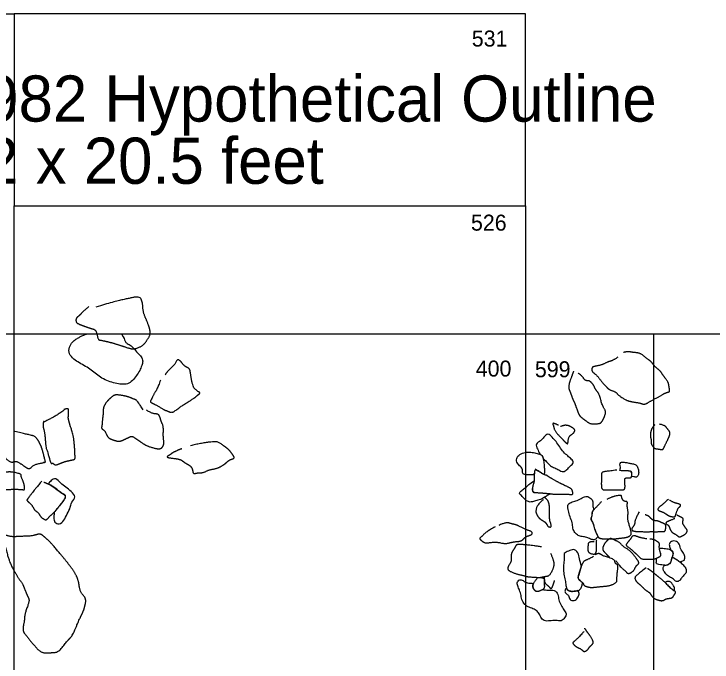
# Model space of a CAD drawing. Extents: x -160.1 to -89.2, y -288.3 to -253.8.
# Drawn here: x -120 to -109.08, y -267.13 to -257 of the extents above; entities that cross this region are included whole.
import ezdxf

# ---------------------------------------------------------------- set-up
doc = ezdxf.new("R2010")
doc.units = 0
for name, color, linetype in [('Brick', 7, 'Continuous'), ('Quadrats', 7, 'Continuous'), ('Stone_Masonry', 7, 'Continuous'), ('Text', 7, 'Continuous'), ('Unit Numbers', 7, 'Continuous')]:
    doc.layers.add(name, color=color, linetype=linetype)

msp = doc.modelspace()

# ---------------------------------------------------------------- linework, layer by layer
at = {"layer": 'Brick'}
for p, q in [((-110.525, -264.14), (-110.524, -264.141)), ((-111.606, -264.504), (-111.604, -264.503)), ((-109.955, -265.511), (-109.955, -265.512)), ((-109.824, -265.622), (-109.825, -265.622))]:
    msp.add_line(p, q, dxfattribs=at)
for points, degree in [([(-111.864, -264.207), (-111.888, -264.207), (-111.939, -264.204), (-112, -264.214), (-112.058, -264.187), (-112.041, -264.127), (-112.077, -264.075), (-112.136, -264.033), (-112.152, -263.951), (-112.093, -263.884), (-112.01, -263.851), (-111.915, -263.85), (-111.838, -263.872), (-111.764, -263.885), (-111.726, -263.926), (-111.713, -264.036), (-111.708, -264.093), (-111.7, -264.155), (-111.706, -264.191), (-111.71, -264.205)], 3), ([(-110.524, -264.141), (-110.519, -264.12), (-110.514, -264.088), (-110.53, -264.05), (-110.519, -264.009), (-110.459, -264.01), (-110.401, -264.019), (-110.343, -264.034), (-110.283, -264.037), (-110.243, -264.086), (-110.232, -264.147), (-110.228, -264.2), (-110.259, -264.254), (-110.31, -264.236), (-110.341, -264.236), (-110.345, -264.236)], 3), ([(-120.322, -264.153), (-120.406, -264.154), (-120.394, -264.166), (-120.411, -264.317), (-120.38, -264.451), (-120.324, -264.435), (-120.154, -264.442), (-119.99, -264.43), (-119.857, -264.442), (-119.833, -264.437), (-119.847, -264.343), (-119.898, -264.224), (-119.887, -264.195), (-120.066, -264.155), (-120.135, -264.169)], 2), ([(-111.71, -264.205), (-111.712, -264.204), (-111.74, -264.19), (-111.849, -264.118), (-111.863, -264.16), (-111.864, -264.2), (-111.864, -264.207)], 3), ([(-110.574, -264.133), (-110.707, -264.151), (-110.817, -264.165), (-110.81, -264.241), (-110.818, -264.367), (-110.805, -264.448), (-110.708, -264.44), (-110.606, -264.443), (-110.539, -264.441), (-110.458, -264.447), (-110.443, -264.404), (-110.446, -264.351), (-110.453, -264.274), (-110.43, -264.252), (-110.346, -264.258), (-110.336, -264.21), (-110.338, -264.151), (-110.419, -264.146), (-110.482, -264.146)], 2), ([(-110.344, -264.236), (-110.34, -264.228), (-110.336, -264.202), (-110.338, -264.151), (-110.419, -264.146), (-110.47, -264.146), (-110.511, -264.142), (-110.525, -264.14)], 3), ([(-111.604, -264.503), (-111.61, -264.508), (-111.64, -264.519), (-111.684, -264.547), (-111.75, -264.591), (-111.826, -264.605), (-111.896, -264.635), (-111.958, -264.634), (-112.012, -264.592), (-112.049, -264.545), (-112.113, -264.499), (-112.061, -264.448), (-112.007, -264.417), (-111.949, -264.357), (-111.905, -264.327), (-111.868, -264.302)], 3), ([(-111.868, -264.302), (-111.874, -264.341), (-111.901, -264.422), (-111.886, -264.486), (-111.818, -264.485), (-111.703, -264.494), (-111.629, -264.502), (-111.606, -264.504)], 3), ([(-109.765, -264.587), (-109.873, -264.688), (-109.908, -264.706), (-109.943, -264.76), (-109.852, -264.789), (-109.814, -264.812), (-109.77, -264.842), (-109.746, -264.855), (-109.663, -264.87), (-109.651, -264.833), (-109.62, -264.735), (-109.569, -264.689), (-109.583, -264.667), (-109.68, -264.644), (-109.747, -264.607)], 2), ([(-109.668, -264.894), (-109.746, -264.922), (-109.824, -264.962), (-109.757, -265.001), (-109.742, -265.059), (-109.707, -265.111), (-109.641, -265.144), (-109.593, -265.187), (-109.544, -265.157), (-109.507, -265.14), (-109.46, -265.087), (-109.505, -265.028), (-109.551, -264.958), (-109.524, -264.893), (-109.585, -264.863), (-109.633, -264.837)], 2), ([(-110.589, -265.545), (-110.507, -265.662), (-110.443, -265.703), (-110.397, -265.764), (-110.303, -265.706), (-110.275, -265.629), (-110.215, -265.592), (-110.28, -265.494), (-110.37, -265.39), (-110.47, -265.334), (-110.526, -265.267), (-110.613, -265.224), (-110.636, -265.215), (-110.678, -265.198), (-110.749, -265.257), (-110.789, -265.328), (-110.798, -265.382), (-110.747, -265.437), (-110.696, -265.487), (-110.688, -265.501)], 2), ([(-109.582, -265.574), (-109.576, -265.568), (-109.559, -265.554), (-109.516, -265.553), (-109.505, -265.498), (-109.523, -265.436), (-109.582, -265.366), (-109.595, -265.262), (-109.683, -265.229), (-109.76, -265.265), (-109.748, -265.333), (-109.735, -265.362), (-109.726, -265.383)], 3), ([(-109.906, -265.354), (-109.868, -265.354), (-109.81, -265.362), (-109.724, -265.368), (-109.683, -265.443), (-109.717, -265.509), (-109.723, -265.583), (-109.797, -265.634), (-109.865, -265.612), (-109.966, -265.61), (-109.948, -265.552), (-109.952, -265.526), (-109.955, -265.511)], 3), ([(-109.955, -265.512), (-109.942, -265.507), (-109.918, -265.493), (-109.873, -265.474), (-109.901, -265.391), (-109.906, -265.357), (-109.906, -265.354)], 3), ([(-109.726, -265.383), (-109.722, -265.386), (-109.708, -265.398), (-109.686, -265.438), (-109.7, -265.474), (-109.707, -265.497)], 3), ([(-109.707, -265.497), (-109.69, -265.503), (-109.655, -265.518), (-109.601, -265.558), (-109.545, -265.602), (-109.498, -265.654), (-109.476, -265.717), (-109.512, -265.77), (-109.557, -265.809), (-109.584, -265.862), (-109.645, -265.891), (-109.684, -265.835), (-109.752, -265.806), (-109.81, -265.753), (-109.849, -265.7), (-109.85, -265.652), (-109.833, -265.63), (-109.824, -265.622)], 3), ([(-109.825, -265.622), (-109.809, -265.623), (-109.779, -265.622), (-109.723, -265.583), (-109.719, -265.533), (-109.709, -265.502), (-109.707, -265.497)], 3), ([(-109.707, -265.497), (-109.69, -265.503), (-109.655, -265.518), (-109.615, -265.548), (-109.59, -265.567), (-109.582, -265.574)], 3), ([(-110.116, -265.662), (-110.272, -265.782), (-110.295, -265.824), (-110.27, -265.877), (-110.184, -265.948), (-110.126, -266.012), (-110.061, -266.044), (-110.016, -266.122), (-109.955, -266.158), (-109.859, -266.183), (-109.794, -266.141), (-109.705, -266.135), (-109.676, -266.086), (-109.641, -266.035), (-109.726, -265.99), (-109.805, -265.899), (-109.914, -265.809), (-109.987, -265.75), (-110.036, -265.708), (-110.093, -265.673)], 2), ([(-111.088, -266.658), (-111.168, -266.747), (-111.241, -266.813), (-111.27, -266.838), (-111.207, -266.899), (-111.126, -266.934), (-111.085, -266.979), (-111.024, -266.94), (-111.003, -266.9), (-110.945, -266.849), (-110.939, -266.81), (-110.998, -266.712), (-111.032, -266.67), (-111.06, -266.629), (-111.076, -266.607)], 2)]:
    msp.add_open_spline(points, degree=degree, dxfattribs=at)
at = {"layer": 'Quadrats'}
for p, q in [((-122, -257.004), (-120, -257.004)), ((-122, -262.004), (-120, -262.004)), ((-122, -262.004), (-120, -262.004)), ((-120, -262.004), (-112, -262.004)), ((-120, -262.004), (-112, -262.004))]:
    msp.add_line(p, q, dxfattribs=at)
for points in [[(-112, -260.004), (-112, -257.004), (-120, -257.004), (-120, -260.004)], [(-120, -262.004), (-120, -260.004), (-112, -260.004), (-112, -262.004)], [(-112, -262.004), (-112, -270.004), (-120, -270.004), (-120, -262.004)], [(-112, -262.004), (-112, -270.004), (-120, -270.004), (-120, -262.004)], [(-112, -262.004), (-110, -262.004), (-110, -270.004)], [(-110, -262.004), (-102, -262.004), (-102, -270.004)]]:
    msp.add_lwpolyline(points, dxfattribs=at)
at = {"layer": 'Stone_Masonry'}
for p, q in [((-118.85, -262.004), (-118.321, -262.004)), ((-111.727, -263.948), (-111.728, -263.947)), ((-119.465, -264.355), (-119.465, -264.354)), ((-110.934, -264.756), (-110.934, -264.755)), ((-111.877, -265.905), (-111.878, -265.905)), ((-111.185, -266.017), (-111.185, -266.018)), ((-109.672, -266.023), (-109.672, -266.024))]:
    msp.add_line(p, q, dxfattribs=at)
for points, degree in [([(-118.832, -261.577), (-118.917, -261.649), (-118.982, -261.719), (-119.033, -261.76), (-119.036, -261.803), (-119.021, -261.84), (-118.905, -261.884), (-118.796, -261.922), (-118.736, -261.937), (-118.714, -261.978), (-118.686, -262.099), (-118.651, -262.102), (-118.521, -262.13), (-118.36, -262.176), (-118.176, -262.24), (-118.114, -262.24), (-118.004, -262.199), (-117.941, -262.133), (-117.858, -262.002), (-117.913, -261.828), (-117.969, -261.709), (-117.991, -261.598), (-117.99, -261.536), (-118.027, -261.416), (-118.198, -261.447), (-118.458, -261.506), (-118.723, -261.587)], 2), ([(-118.321, -262.004), (-118.279, -262.082), (-118.27, -262.104), (-118.251, -262.15), (-118.188, -262.177), (-118.129, -262.226), (-118.075, -262.304), (-118.007, -262.357), (-117.983, -262.434), (-118.006, -262.497), (-118.032, -262.579), (-118.09, -262.656), (-118.148, -262.74), (-118.226, -262.795), (-118.321, -262.793), (-118.42, -262.778), (-118.528, -262.744), (-118.633, -262.699), (-118.713, -262.636), (-118.793, -262.57), (-118.884, -262.511), (-118.983, -262.459), (-119.068, -262.401), (-119.15, -262.323), (-119.143, -262.205), (-119.092, -262.13), (-119.034, -262.086), (-118.984, -262.06), (-118.94, -262.029), (-118.912, -262.023), (-118.85, -262.004)], 3), ([(-110.557, -262.369), (-110.638, -262.423), (-110.707, -262.44), (-110.811, -262.492), (-110.932, -262.514), (-110.963, -262.53), (-110.965, -262.594), (-110.885, -262.652), (-110.811, -262.753), (-110.735, -262.834), (-110.693, -262.877), (-110.583, -262.914), (-110.556, -262.956), (-110.432, -263.041), (-110.338, -263.066), (-110.203, -263.086), (-110.141, -263.114), (-110.044, -263.054), (-109.917, -262.988), (-109.826, -262.933), (-109.777, -262.915), (-109.742, -262.91), (-109.757, -262.823), (-109.768, -262.755), (-109.847, -262.657), (-109.89, -262.585), (-109.974, -262.521), (-110.035, -262.438), (-110.11, -262.385), (-110.21, -262.303), (-110.324, -262.295), (-110.403, -262.277), (-110.469, -262.296)], 2), ([(-117.713, -262.73), (-117.758, -262.855), (-117.826, -262.964), (-117.852, -263.027), (-117.877, -263.062), (-117.847, -263.086), (-117.774, -263.118), (-117.655, -263.193), (-117.61, -263.207), (-117.541, -263.238), (-117.49, -263.214), (-117.399, -263.142), (-117.196, -263.016), (-117.139, -262.97), (-117.101, -262.938), (-117.091, -262.925), (-117.139, -262.896), (-117.205, -262.837), (-117.241, -262.638), (-117.253, -262.546), (-117.336, -262.512), (-117.387, -262.441), (-117.448, -262.393), (-117.495, -262.496), (-117.614, -262.595), (-117.639, -262.647)], 2), ([(-111.25, -262.589), (-111.275, -262.655), (-111.317, -262.77), (-111.33, -262.853), (-111.296, -262.928), (-111.262, -263.027), (-111.235, -263.078), (-111.204, -263.164), (-111.168, -263.27), (-111.126, -263.312), (-111.053, -263.366), (-110.986, -263.415), (-110.845, -263.409), (-110.81, -263.385), (-110.767, -263.303), (-110.74, -263.216), (-110.809, -263.109), (-110.844, -262.944), (-110.904, -262.881), (-110.934, -262.806), (-111, -262.733), (-111.065, -262.74), (-111.124, -262.652), (-111.176, -262.62)], 2), ([(-117.984, -263.193), (-118.078, -263.04), (-118.119, -263.03), (-118.208, -262.989), (-118.351, -262.96), (-118.428, -262.955), (-118.494, -263.004), (-118.573, -263.088), (-118.609, -263.165), (-118.609, -263.262), (-118.62, -263.325), (-118.626, -263.435), (-118.639, -263.486), (-118.579, -263.52), (-118.537, -263.63), (-118.449, -263.666), (-118.351, -263.69), (-118.26, -263.648), (-118.182, -263.608), (-118.141, -263.606), (-117.993, -263.717), (-117.91, -263.76), (-117.772, -263.803), (-117.694, -263.799), (-117.653, -263.723), (-117.671, -263.616), (-117.664, -263.45), (-117.704, -263.37), (-117.719, -263.302), (-117.747, -263.257), (-117.84, -263.254), (-117.933, -263.197)], 2), ([(-119.212, -263.189), (-119.355, -263.295), (-119.487, -263.353), (-119.53, -263.383), (-119.542, -263.367), (-119.553, -263.449), (-119.523, -263.549), (-119.507, -263.781), (-119.481, -263.84), (-119.426, -264.045), (-119.4, -264.017), (-119.363, -264.062), (-119.267, -264.023), (-119.197, -263.997), (-119.105, -263.978), (-119.048, -263.966), (-119.049, -263.918), (-119.055, -263.775), (-119.079, -263.567), (-119.121, -263.454), (-119.128, -263.427), (-119.158, -263.324), (-119.15, -263.274), (-119.152, -263.212), (-119.152, -263.163), (-119.224, -263.187)], 2), ([(-111.483, -263.434), (-111.535, -263.409), (-111.581, -263.398), (-111.56, -263.453), (-111.552, -263.504), (-111.483, -263.593), (-111.439, -263.633), (-111.39, -263.689), (-111.352, -263.721), (-111.337, -263.722), (-111.329, -263.614), (-111.268, -263.568), (-111.236, -263.542), (-111.227, -263.497), (-111.295, -263.456), (-111.327, -263.439), (-111.396, -263.429), (-111.454, -263.455)], 2), ([(-109.977, -263.423), (-110.02, -263.472), (-110.041, -263.522), (-110.052, -263.603), (-110.032, -263.666), (-110.04, -263.722), (-109.98, -263.802), (-109.919, -263.803), (-109.852, -263.821), (-109.827, -263.762), (-109.778, -263.663), (-109.746, -263.596), (-109.74, -263.535), (-109.796, -263.474), (-109.81, -263.442), (-109.903, -263.415)], 2), ([(-120.213, -263.573), (-120.159, -263.691), (-120.196, -263.816), (-120.179, -263.905), (-120.053, -264.025), (-119.975, -263.984), (-119.857, -264.062), (-119.764, -264.129), (-119.694, -264.045), (-119.511, -264.014), (-119.514, -263.995), (-119.564, -263.8), (-119.603, -263.705), (-119.673, -263.603), (-119.756, -263.585), (-119.99, -263.533)], 2), ([(-111.728, -263.947), (-111.692, -263.983), (-111.659, -264.019), (-111.612, -264.069), (-111.544, -264.101), (-111.482, -264.13), (-111.412, -264.17), (-111.35, -264.127), (-111.311, -264.073), (-111.233, -264.016), (-111.288, -263.96), (-111.337, -263.913), (-111.412, -263.855), (-111.467, -263.772), (-111.523, -263.685), (-111.581, -263.624), (-111.651, -263.549), (-111.718, -263.621), (-111.758, -263.678), (-111.852, -263.72), (-111.811, -263.807), (-111.794, -263.852), (-111.771, -263.888)], 3), ([(-117.376, -263.799), (-117.436, -263.821), (-117.531, -263.867), (-117.559, -263.894), (-117.622, -263.928), (-117.565, -263.945), (-117.405, -263.962), (-117.339, -264.015), (-117.248, -264.063), (-117.212, -264.117), (-117.202, -264.195), (-117.134, -264.176), (-117.044, -264.176), (-116.955, -264.129), (-116.813, -264.106), (-116.701, -264.036), (-116.633, -263.972), (-116.549, -263.95), (-116.579, -263.896), (-116.646, -263.81), (-116.736, -263.746), (-116.803, -263.694), (-116.889, -263.689), (-117.118, -263.721), (-117.244, -263.754)], 2), ([(-111.771, -263.888), (-111.77, -263.888), (-111.754, -263.896), (-111.739, -263.912), (-111.729, -263.941), (-111.727, -263.948)], 3), ([(-111.869, -264.175), (-111.858, -264.296), (-111.901, -264.421), (-111.886, -264.486), (-111.818, -264.485), (-111.677, -264.496), (-111.517, -264.515), (-111.37, -264.506), (-111.259, -264.521), (-111.263, -264.472), (-111.278, -264.425), (-111.394, -264.372), (-111.486, -264.325), (-111.608, -264.26), (-111.682, -264.207), (-111.69, -264.222), (-111.849, -264.118)], 2), ([(-119.375, -264.793), (-119.378, -264.816), (-119.379, -264.864), (-119.383, -264.933), (-119.324, -264.993), (-119.228, -264.949), (-119.189, -264.842), (-119.125, -264.739), (-119.11, -264.629), (-119.026, -264.553), (-119.112, -264.467), (-119.191, -264.4), (-119.279, -264.338), (-119.351, -264.248), (-119.428, -264.299), (-119.455, -264.333), (-119.465, -264.355)], 3), ([(-119.571, -264.306), (-119.683, -264.443), (-119.753, -264.532), (-119.799, -264.596), (-119.805, -264.606), (-119.717, -264.688), (-119.685, -264.76), (-119.624, -264.797), (-119.582, -264.874), (-119.53, -264.901), (-119.504, -264.92), (-119.442, -264.854), (-119.358, -264.781), (-119.3, -264.697), (-119.219, -264.602), (-119.185, -264.527), (-119.263, -264.494), (-119.4, -264.381), (-119.487, -264.345), (-119.536, -264.326)], 2), ([(-119.465, -264.354), (-119.445, -264.363), (-119.39, -264.389), (-119.263, -264.494), (-119.185, -264.527), (-119.219, -264.602), (-119.3, -264.697), (-119.342, -264.758), (-119.371, -264.788), (-119.375, -264.793)], 3), ([(-111.725, -264.594), (-111.821, -264.681), (-111.844, -264.785), (-111.823, -264.834), (-111.783, -264.896), (-111.703, -264.939), (-111.673, -264.974), (-111.651, -265.02), (-111.589, -265.029), (-111.631, -264.888), (-111.625, -264.724), (-111.632, -264.661), (-111.651, -264.603), (-111.708, -264.556)], 2), ([(-110.868, -265.171), (-110.872, -265.179), (-110.886, -265.201), (-110.924, -265.23), (-110.986, -265.214), (-111.042, -265.181), (-111.114, -265.174), (-111.178, -265.16), (-111.231, -265.114), (-111.267, -265.047), (-111.263, -264.956), (-111.311, -264.864), (-111.325, -264.769), (-111.356, -264.68), (-111.29, -264.633), (-111.213, -264.618), (-111.132, -264.583), (-111.058, -264.531), (-110.993, -264.563), (-110.941, -264.61), (-110.957, -264.685), (-110.941, -264.732), (-110.934, -264.756)], 3), ([(-110.815, -264.627), (-110.878, -264.698), (-110.965, -264.781), (-110.962, -264.853), (-110.987, -264.901), (-110.943, -264.96), (-110.919, -265.066), (-110.894, -265.122), (-110.862, -265.194), (-110.786, -265.211), (-110.66, -265.205), (-110.613, -265.21), (-110.52, -265.198), (-110.41, -265.186), (-110.353, -265.152), (-110.342, -265.107), (-110.409, -264.898), (-110.393, -264.795), (-110.414, -264.692), (-110.403, -264.621), (-110.468, -264.624), (-110.503, -264.549), (-110.501, -264.523), (-110.656, -264.552), (-110.727, -264.593)], 2), ([(-110.934, -264.755), (-110.94, -264.763), (-110.964, -264.798), (-110.962, -264.853), (-110.987, -264.901), (-110.943, -264.96), (-110.919, -265.066), (-110.896, -265.117), (-110.878, -265.157), (-110.868, -265.171)], 3), ([(-110.224, -264.787), (-110.292, -264.921), (-110.287, -264.947), (-110.301, -264.993), (-110.352, -265.07), (-110.297, -265.093), (-110.166, -265.097), (-110.012, -265.096), (-109.924, -265.097), (-109.842, -265.092), (-109.815, -265.091), (-109.802, -265.004), (-109.82, -264.978), (-109.862, -264.96), (-109.936, -264.925), (-109.988, -264.926), (-110.029, -264.902), (-110.076, -264.849), (-110.128, -264.831)], 2), ([(-112.477, -265.023), (-112.603, -265.089), (-112.697, -265.18), (-112.724, -265.205), (-112.683, -265.242), (-112.635, -265.278), (-112.467, -265.254), (-112.312, -265.289), (-112.189, -265.253), (-112.061, -265.247), (-112.005, -265.176), (-111.897, -265.143), (-111.893, -265.098), (-111.997, -265.065), (-112.132, -264.992), (-112.218, -264.975), (-112.311, -264.946), (-112.421, -265)], 2), ([(-120.151, -265.295), (-120.09, -265.528), (-120.028, -265.665), (-119.942, -265.813), (-119.868, -265.908), (-119.818, -266.047), (-119.772, -266.139), (-119.766, -266.189), (-119.836, -266.385), (-119.84, -266.481), (-119.873, -266.644), (-119.815, -266.716), (-119.702, -266.86), (-119.578, -266.993), (-119.432, -266.989), (-119.305, -266.98), (-119.167, -266.797), (-119.087, -266.724), (-118.993, -266.49), (-118.936, -266.38), (-118.896, -266.274), (-118.872, -266.139), (-118.972, -266.04), (-118.992, -265.864), (-119.053, -265.736), (-119.145, -265.607), (-119.232, -265.502), (-119.426, -265.27), (-119.518, -265.187), (-119.594, -265.122), (-119.714, -265.165), (-119.907, -265.17), (-120.047, -265.179), (-120.171, -265.14), (-120.164, -265.25)], 2), ([(-110.106, -265.209), (-110.2, -265.194), (-110.27, -265.167), (-110.324, -265.153), (-110.362, -265.216), (-110.419, -265.283), (-110.433, -265.313), (-110.344, -265.374), (-110.295, -265.422), (-110.238, -265.474), (-110.191, -265.526), (-110.072, -265.53), (-109.965, -265.521), (-109.924, -265.495), (-109.873, -265.474), (-109.914, -265.355), (-109.9, -265.283), (-109.933, -265.254), (-110, -265.214), (-110.059, -265.211)], 2), ([(-110.929, -265.253), (-111.017, -265.252), (-111.025, -265.322), (-111.028, -265.426), (-110.911, -265.457), (-110.888, -265.395), (-110.896, -265.274), (-110.888, -265.231)], 2), ([(-111.75, -265.334), (-111.923, -265.31), (-112.043, -265.298), (-112.143, -265.292), (-112.169, -265.351), (-112.231, -265.439), (-112.22, -265.562), (-112.281, -265.647), (-112.278, -265.702), (-112.145, -265.759), (-112.031, -265.781), (-111.971, -265.802), (-111.816, -265.811), (-111.786, -265.815), (-111.673, -265.791), (-111.625, -265.786), (-111.547, -265.638), (-111.561, -265.532), (-111.607, -265.438)], 2), ([(-111.127, -265.636), (-111.138, -265.593), (-111.161, -265.521), (-111.17, -265.42), (-111.258, -265.36), (-111.324, -265.404), (-111.414, -265.425), (-111.387, -265.527), (-111.411, -265.613), (-111.41, -265.716), (-111.391, -265.81), (-111.371, -265.899), (-111.369, -265.976), (-111.327, -266.029), (-111.264, -266.03), (-111.205, -266.026), (-111.139, -266.003), (-111.119, -265.946), (-111.111, -265.912), (-111.11, -265.895)], 3), ([(-110.938, -265.487), (-111.034, -265.536), (-111.096, -265.557), (-111.135, -265.65), (-111.16, -265.749), (-111.183, -265.811), (-111.169, -265.85), (-111.099, -265.896), (-111.087, -265.944), (-110.986, -265.97), (-110.934, -265.967), (-110.799, -265.952), (-110.676, -265.941), (-110.57, -265.886), (-110.573, -265.83), (-110.565, -265.73), (-110.551, -265.616), (-110.598, -265.596), (-110.608, -265.528), (-110.781, -265.477), (-110.812, -265.46), (-110.861, -265.429), (-110.915, -265.458)], 2), ([(-111.11, -265.895), (-111.124, -265.88), (-111.169, -265.85), (-111.183, -265.811), (-111.16, -265.749), (-111.142, -265.678), (-111.129, -265.641), (-111.127, -265.636)], 3), ([(-111.821, -265.827), (-111.887, -265.908), (-111.895, -265.972), (-111.838, -266.035), (-111.775, -266.02), (-111.696, -265.981), (-111.709, -265.887), (-111.697, -265.822), (-111.768, -265.818)], 2), ([(-111.706, -265.793), (-111.714, -265.89), (-111.642, -265.946), (-111.599, -266.001), (-111.563, -265.916), (-111.547, -265.86)], 2), ([(-111.738, -265.999), (-111.705, -266.005), (-111.642, -266.015), (-111.549, -266.003), (-111.484, -266.076), (-111.49, -266.164), (-111.443, -266.248), (-111.406, -266.319), (-111.352, -266.383), (-111.388, -266.445), (-111.436, -266.502), (-111.533, -266.478), (-111.62, -266.492), (-111.715, -266.498), (-111.766, -266.43), (-111.791, -266.366), (-111.849, -266.312), (-111.923, -266.288), (-112.002, -266.254), (-112.058, -266.18), (-112.069, -266.09), (-112.094, -266.01), (-112.125, -265.945), (-112.141, -265.879), (-112.071, -265.828), (-112.005, -265.894), (-111.932, -265.901), (-111.892, -265.905), (-111.877, -265.905)], 3), ([(-111.878, -265.905), (-111.89, -265.929), (-111.895, -265.972), (-111.838, -266.035), (-111.786, -266.023), (-111.749, -266.006), (-111.738, -265.999)], 3), ([(-109.672, -266.024), (-109.667, -265.999), (-109.667, -265.965), (-109.701, -265.926), (-109.726, -265.877), (-109.773, -265.87), (-109.805, -265.88), (-109.818, -265.89), (-109.819, -265.891)], 3), ([(-109.819, -265.891), (-109.816, -265.893), (-109.781, -265.927), (-109.733, -265.982), (-109.685, -266.011), (-109.672, -266.023)], 3), ([(-111.361, -265.976), (-111.375, -265.99), (-111.388, -266.011), (-111.381, -266.066), (-111.317, -266.086), (-111.318, -266.164), (-111.236, -266.184), (-111.185, -266.133), (-111.155, -266.073), (-111.169, -266.038), (-111.185, -266.017)], 3), ([(-111.185, -266.018), (-111.19, -266.019), (-111.219, -266.027), (-111.264, -266.03), (-111.327, -266.029), (-111.353, -265.997), (-111.36, -265.978), (-111.361, -265.976)], 3)]:
    msp.add_open_spline(points, degree=degree, dxfattribs=at)

# ---------------------------------------------------------------- texts
at = {"layer": 'Text'}
for s, p in [('1982 Hypothetical Outline', (-121.006, -258.687)), ('12 x 20.5 feet', (-121.006, -259.659))]:
    msp.add_text(s, height=0.722, dxfattribs=at).set_placement(p)
at = {"layer": 'Unit Numbers'}
for s, p in [('531', (-112.842, -257.513)), ('526', (-112.855, -260.391)), ('400', (-112.78, -262.672)), ('599', (-111.855, -262.683))]:
    msp.add_text(s, height=0.25, dxfattribs=at).set_placement(p)

doc.saveas('drawing.dxf')
